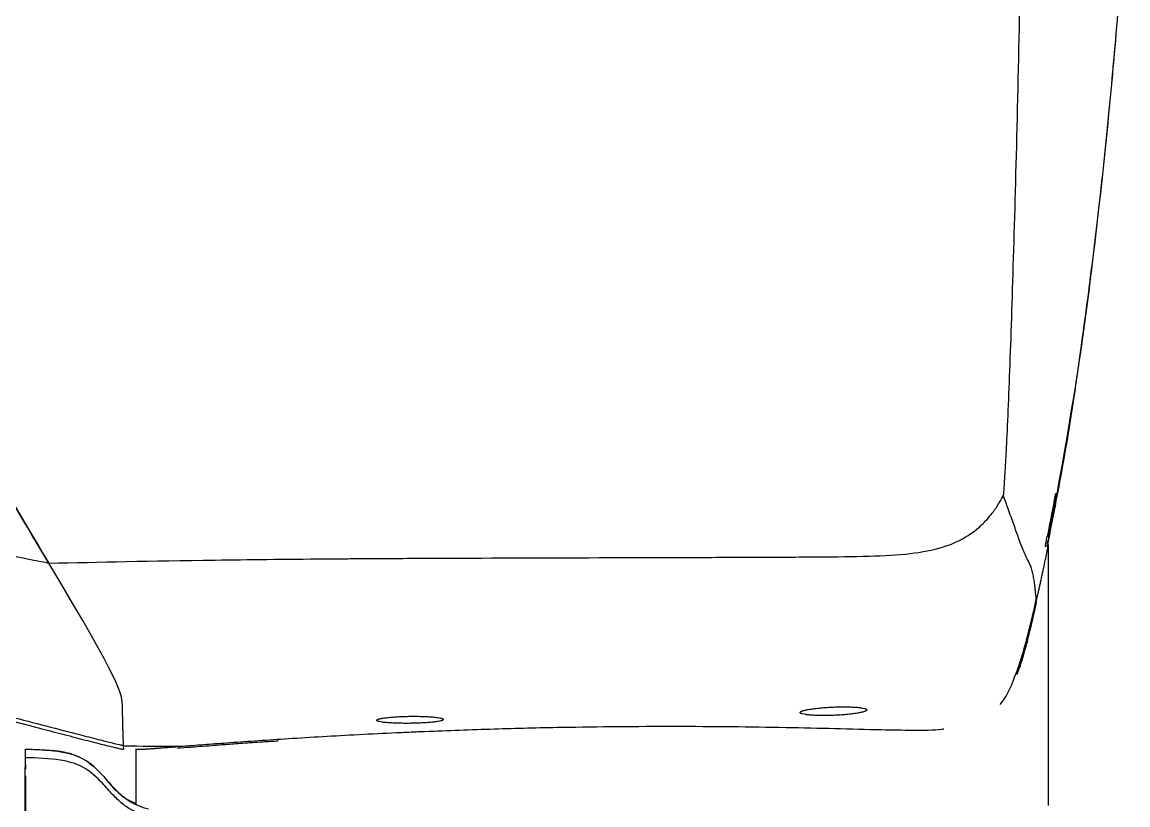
# Model space of a CAD drawing. Header units: millimetres. Extents: x 0 to 1189, y 0 to 841.
# Drawn here: x 796 to 848.2, y 245.6 to 282.6 of the extents above; entities that cross this region are included whole.
import ezdxf

# ---------------------------------------------------------------- set-up
doc = ezdxf.new("R2010")
doc.units = ezdxf.units.MM

msp = doc.modelspace()

# ---------------------------------------------------------------- linework, layer by layer
at = {"color": 8, "linetype": 'Continuous', "lineweight": 25}
for p, q in [((844.769, 259.837), (844.701, 259.837)), ((844.769, 259.837), (844.701, 259.837)), ((844.41, 258.337), (844.484, 258.337)), ((844.41, 258.337), (844.484, 258.337))]:
    msp.add_line(p, q, dxfattribs=at)
at = {"color": 7, "linetype": 'Continuous', "lineweight": 25}
for p, q in [((844.471, 245.612), (844.471, 257.935)), ((844.471, 245.612), (844.471, 257.935)), ((844.471, 245.612), (844.471, 257.935)), ((844.221, 256.687), (844.221, 256.687)), ((844.221, 256.687), (844.221, 256.687)), ((844.221, 256.687), (844.221, 256.687)), ((843.411, 253.157), (843.449, 253.307)), ((843.411, 253.157), (843.449, 253.307)), ((843.471, 253.385), (843.438, 253.26)), ((843.471, 253.385), (843.438, 253.26)), ((843.471, 253.385), (843.438, 253.26)), ((843.471, 253.385), (843.438, 253.26)), ((843.471, 253.563), (843.471, 253.591)), ((843.471, 253.563), (843.471, 253.591)), ((843.397, 253.239), (843.348, 253.062)), ((801.364, 248.274), (801.364, 245.653)), ((801.364, 248.274), (801.364, 245.653)), ((801.364, 248.274), (801.364, 245.653)), ((796.158, 247.487), (796.159, 247.323)), ((796.159, 246.905), (796.159, 246.867))]:
    msp.add_line(p, q, dxfattribs=at)
at = {"color": 7, "linetype": 'Continuous', "lineweight": 25, "flags": 128}
msp.add_lwpolyline([(796.159, 247.545), (796.16, 247.429), (796.16, 247.367)], dxfattribs=at)
at = {"color": 7, "linetype": 'Continuous', "lineweight": 25}
for points, knots in [([(797.257, 373.85), (794.671, 369.52), (789.018, 360.272), (784.881, 346.898), (783.798, 342.648), (783.464, 341.191), (782.859, 338.202), (781.496, 330.548), (780.406, 315.452), (781.496, 300.357), (782.859, 292.702), (783.464, 289.713), (783.798, 288.257), (784.881, 284.007), (789.018, 270.632), (794.671, 261.384), (797.257, 257.054)], [0, 0, 0, 0, 0.25, 0.3125, 0.3125, 0.34375, 0.34375, 0.375, 0.5, 0.625, 0.65625, 0.65625, 0.6875, 0.6875, 0.75, 1, 1, 1, 1]), ([(797.257, 373.85), (794.671, 369.52), (789.018, 360.272), (784.881, 346.898), (783.798, 342.648), (783.464, 341.191), (782.859, 338.202), (781.496, 330.548), (780.406, 315.452), (781.496, 300.357), (782.859, 292.702), (783.464, 289.713), (783.798, 288.257), (784.881, 284.007), (789.018, 270.632), (794.671, 261.384), (797.257, 257.054)], [0, 0, 0, 0, 0.25, 0.3125, 0.3125, 0.34375, 0.34375, 0.375, 0.5, 0.625, 0.65625, 0.65625, 0.6875, 0.6875, 0.75, 1, 1, 1, 1]), ([(842.334, 370.658), (842.349, 370.461), (842.372, 370.128), (842.411, 369.5), (842.425, 369.27), (842.452, 368.777), (842.466, 368.514), (842.508, 367.676), (842.536, 367.053), (842.593, 365.69), (842.621, 364.949), (842.707, 362.551), (842.765, 360.719), (842.886, 356.615), (843.008, 352.077), (843.118, 346.773), (843.19, 342.546), (843.213, 341.096), (843.253, 338.12), (843.345, 330.497), (843.418, 315.452), (843.345, 300.407), (843.253, 292.784), (843.213, 289.809), (843.19, 288.358), (843.118, 284.132), (843.008, 278.828), (842.886, 274.289), (842.765, 270.185), (842.707, 268.353), (842.621, 265.955), (842.593, 265.214), (842.536, 263.851), (842.508, 263.229), (842.466, 262.39), (842.452, 262.127), (842.425, 261.634), (842.411, 261.404), (842.372, 260.776), (842.349, 260.443), (842.334, 260.247)], [0, 0, 0, 0, 0.03125, 0.03125, 0.046875, 0.046875, 0.0625, 0.0625, 0.09375, 0.09375, 0.125, 0.125, 0.1875, 0.1875, 0.25, 0.3125, 0.3125, 0.34375, 0.34375, 0.375, 0.5, 0.625, 0.65625, 0.65625, 0.6875, 0.6875, 0.75, 0.8125, 0.8125, 0.875, 0.875, 0.90625, 0.90625, 0.9375, 0.9375, 0.953125, 0.953125, 0.96875, 0.96875, 1, 1, 1, 1]), ([(842.334, 370.658), (842.349, 370.461), (842.372, 370.128), (842.411, 369.5), (842.425, 369.27), (842.452, 368.777), (842.466, 368.514), (842.508, 367.676), (842.536, 367.053), (842.593, 365.69), (842.621, 364.949), (842.707, 362.551), (842.765, 360.719), (842.886, 356.615), (843.008, 352.077), (843.118, 346.773), (843.19, 342.546), (843.213, 341.096), (843.253, 338.12), (843.345, 330.497), (843.418, 315.452), (843.345, 300.407), (843.253, 292.784), (843.213, 289.809), (843.19, 288.358), (843.118, 284.132), (843.008, 278.828), (842.886, 274.289), (842.765, 270.185), (842.707, 268.353), (842.621, 265.955), (842.593, 265.214), (842.536, 263.851), (842.508, 263.229), (842.466, 262.39), (842.452, 262.127), (842.425, 261.634), (842.411, 261.404), (842.372, 260.776), (842.349, 260.443), (842.334, 260.247)], [0, 0, 0, 0, 0.03125, 0.03125, 0.046875, 0.046875, 0.0625, 0.0625, 0.09375, 0.09375, 0.125, 0.125, 0.1875, 0.1875, 0.25, 0.3125, 0.3125, 0.34375, 0.34375, 0.375, 0.5, 0.625, 0.65625, 0.65625, 0.6875, 0.6875, 0.75, 0.8125, 0.8125, 0.875, 0.875, 0.90625, 0.90625, 0.9375, 0.9375, 0.953125, 0.953125, 0.96875, 0.96875, 1, 1, 1, 1]), ([(797.257, 257.054), (795.293, 260.342), (790.673, 267.928), (785.692, 280.931), (784.003, 287.341), (783.016, 291.794), (782.592, 294.112), (782.237, 296.494)], [0, 0, 0, 0, 0.5, 0.75, 0.875, 0.875, 1, 1, 1, 1]), ([(844.433, 257.943), (844.675, 259.158), (845.341, 262.497), (846.141, 268.012), (846.893, 273.996), (847.456, 279.535), (847.89, 284.616), (848.109, 288.009), (848.218, 289.703)], [0, 0, 0, 0, 0.116114, 0.319105, 0.52206, 0.681376, 0.840866, 1, 1, 1, 1]), ([(844.433, 257.943), (844.675, 259.158), (845.341, 262.497), (846.141, 268.012), (846.893, 273.996), (847.456, 279.535), (847.89, 284.616), (848.109, 288.009), (848.218, 289.703)], [0, 0, 0, 0, 0.116114, 0.319105, 0.52206, 0.681376, 0.840866, 1, 1, 1, 1]), ([(844.439, 257.942), (844.922, 260.581), (845.966, 266.278), (846.858, 273.645), (847.497, 279.975), (847.905, 284.836), (848.114, 288.082), (848.218, 289.703)], [0, 0, 0, 0, 0.251431, 0.542751, 0.695145, 0.847759, 1, 1, 1, 1]), ([(797.257, 257.054), (797.179, 257.059), (797.061, 257.065), (789.298, 258.661), (784.715, 259.608), (783.915, 259.773), (783.604, 259.837), (783.554, 259.847), (783.534, 259.852), (783.529, 259.853), (783.525, 259.853), (783.519, 259.855), (783.48, 259.863), (783.376, 259.884), (782.745, 260.015), (781.011, 260.373), (769.416, 262.771), (749.863, 266.823), (734.277, 270.048), (730.572, 270.814), (728.247, 271.295), (727.16, 271.519), (722.082, 272.57), (719.157, 273.182), (715.98, 273.926), (715.122, 274.146), (713.727, 274.553), (713.189, 274.74), (712.56, 275.002), (712.379, 275.087), (712.067, 275.251), (711.935, 275.331), (711.712, 275.482), (711.619, 275.555), (711.471, 275.684), (711.415, 275.739), (711.38, 275.777)], [0, 0, 0, 0, 0.125, 0.1875, 0.195313, 0.199219, 0.199707, 0.199951, 0.199951, 0.200012, 0.200012, 0.200073, 0.200195, 0.201172, 0.203125, 0.21875, 0.25, 0.5, 0.5625, 0.59375, 0.59375, 0.625, 0.625, 0.75, 0.75, 0.8125, 0.8125, 0.875, 0.875, 0.90625, 0.90625, 0.9375, 0.9375, 0.96875, 0.96875, 1, 1, 1, 1]), ([(710.25, 274.645), (710.502, 274.246), (711.02, 273.424), (712.445, 272.449), (714.362, 271.605), (716.41, 270.908), (718.451, 270.28), (720.36, 269.725), (722.534, 269.115), (725.063, 268.422), (728.047, 267.617), (731.537, 266.683), (735.548, 265.613), (740.056, 264.414), (745.009, 263.1), (750.337, 261.689), (755.954, 260.203), (761.753, 258.671), (767.608, 257.125), (773.332, 255.616), (778.76, 254.185), (782.733, 253.138), (785.464, 252.419), (787.352, 251.922), (789.48, 251.364), (791.661, 250.792), (793.75, 250.245), (795.682, 249.74), (797.406, 249.291), (798.686, 248.959), (799.587, 248.728), (800.173, 248.58), (800.499, 248.501), (800.653, 248.466), (800.731, 248.45), (800.765, 248.446), (800.784, 248.444)], [0, 0, 0, 0, 0.016183, 0.03333, 0.055031, 0.082931, 0.101773, 0.122606, 0.145787, 0.173138, 0.205445, 0.243433, 0.287275, 0.33658, 0.390782, 0.449136, 0.5107, 0.574325, 0.638629, 0.701989, 0.761349, 0.815954, 0.831773, 0.850567, 0.877613, 0.901298, 0.921799, 0.945815, 0.964364, 0.978073, 0.987622, 0.993746, 0.997243, 0.998281, 0.999006, 1, 1, 1, 1]), ([(797.257, 257.054), (799.644, 257.107), (803.225, 257.186), (808.583, 257.246), (810.967, 257.264), (811.369, 257.267), (811.523, 257.268), (811.548, 257.268), (811.564, 257.268), (811.566, 257.268), (811.587, 257.268), (811.636, 257.268), (811.946, 257.27), (812.778, 257.276), (818.058, 257.304), (825.393, 257.318), (831.316, 257.34), (832.759, 257.347), (833.677, 257.353), (834.113, 257.355), (836.183, 257.375), (837.492, 257.417), (839.078, 257.69), (839.543, 257.817), (840.372, 258.165), (840.733, 258.383), (841.204, 258.76), (841.349, 258.894), (841.616, 259.175), (841.738, 259.322), (841.904, 259.543), (841.956, 259.617), (842.054, 259.763), (842.191, 259.98), (842.291, 260.162), (842.334, 260.247)], [0, 0, 0, 0, 0.125, 0.1875, 0.195312, 0.199219, 0.199707, 0.199951, 0.199951, 0.200195, 0.200195, 0.201172, 0.203125, 0.21875, 0.25, 0.5, 0.5625, 0.59375, 0.59375, 0.625, 0.625, 0.75, 0.75, 0.8125, 0.8125, 0.875, 0.875, 0.90625, 0.90625, 0.9375, 0.9375, 0.953125, 0.953125, 0.96875, 1, 1, 1, 1]), ([(797.257, 257.054), (799.644, 257.107), (803.225, 257.186), (808.583, 257.246), (810.967, 257.264), (811.369, 257.267), (811.523, 257.268), (811.548, 257.268), (811.564, 257.268), (811.566, 257.268), (811.587, 257.268), (811.636, 257.268), (811.946, 257.27), (812.778, 257.276), (818.058, 257.304), (825.393, 257.318), (831.316, 257.34), (832.759, 257.347), (833.677, 257.353), (834.113, 257.355), (836.183, 257.375), (837.492, 257.417), (839.078, 257.69), (839.543, 257.817), (840.372, 258.165), (840.733, 258.383), (841.204, 258.76), (841.349, 258.894), (841.616, 259.175), (841.738, 259.322), (841.904, 259.543), (841.956, 259.617), (842.054, 259.763), (842.191, 259.98), (842.291, 260.162), (842.334, 260.247)], [0, 0, 0, 0, 0.125, 0.1875, 0.195312, 0.199219, 0.199707, 0.199951, 0.199951, 0.200195, 0.200195, 0.201172, 0.203125, 0.21875, 0.25, 0.5, 0.5625, 0.59375, 0.59375, 0.625, 0.625, 0.75, 0.75, 0.8125, 0.8125, 0.875, 0.875, 0.90625, 0.90625, 0.9375, 0.9375, 0.953125, 0.953125, 0.96875, 1, 1, 1, 1]), ([(844.802, 260.337), (844.802, 260.337), (844.801, 260.336), (844.799, 260.329), (844.797, 260.318), (844.793, 260.302), (844.788, 260.281), (844.783, 260.255), (844.777, 260.225), (844.768, 260.181), (844.755, 260.117), (844.74, 260.037), (844.721, 259.943), (844.709, 259.878), (844.701, 259.837)], [0, 0, 0, 0, 0.058702, 0.118457, 0.179283, 0.241196, 0.304211, 0.368346, 0.433613, 0.500026, 0.617733, 0.750067, 0.843672, 1, 1, 1, 1]), ([(844.802, 260.337), (844.802, 260.337), (844.801, 260.336), (844.799, 260.329), (844.797, 260.318), (844.793, 260.302), (844.788, 260.281), (844.783, 260.255), (844.777, 260.225), (844.768, 260.181), (844.755, 260.117), (844.74, 260.037), (844.721, 259.943), (844.709, 259.878), (844.701, 259.837)], [0, 0, 0, 0, 0.058702, 0.118457, 0.179283, 0.241196, 0.304211, 0.368346, 0.433613, 0.500026, 0.617733, 0.750067, 0.843672, 1, 1, 1, 1]), ([(844.769, 259.837), (844.772, 259.852), (844.777, 259.882), (844.785, 259.924), (844.792, 259.962), (844.798, 259.995), (844.807, 260.048), (844.819, 260.115), (844.832, 260.192), (844.843, 260.255), (844.851, 260.302), (844.855, 260.332), (844.855, 260.335), (844.855, 260.337)], [0, 0, 0, 0, 0.0590432, 0.1134767, 0.1633003, 0.208514, 0.2491181, 0.3788629, 0.4979213, 0.6280693, 0.7550415, 0.8789707, 1, 1, 1, 1]), ([(844.769, 259.837), (844.772, 259.852), (844.777, 259.882), (844.785, 259.924), (844.792, 259.962), (844.798, 259.995), (844.807, 260.048), (844.819, 260.115), (844.832, 260.192), (844.843, 260.255), (844.851, 260.302), (844.855, 260.332), (844.855, 260.335), (844.855, 260.337)], [0, 0, 0, 0, 0.0590432, 0.1134767, 0.1633003, 0.208514, 0.2491181, 0.3788629, 0.4979213, 0.6280693, 0.7550415, 0.8789707, 1, 1, 1, 1]), ([(844.317, 257.837), (844.316, 257.837), (844.318, 257.85), (844.326, 257.902), (844.333, 257.939), (844.359, 258.079), (844.383, 258.206), (844.41, 258.337)], [0, 0, 0, 0, 0.25, 0.25, 0.5, 0.5, 1, 1, 1, 1]), ([(844.317, 257.837), (844.316, 257.837), (844.318, 257.85), (844.326, 257.902), (844.333, 257.939), (844.359, 258.079), (844.383, 258.206), (844.41, 258.337)], [0, 0, 0, 0, 0.25, 0.25, 0.5, 0.5, 1, 1, 1, 1]), ([(844.484, 258.337), (844.458, 258.207), (844.433, 258.08), (844.393, 257.893), (844.38, 257.837), (844.378, 257.837)], [0, 0, 0, 0, 0.5, 0.5, 1, 1, 1, 1]), ([(844.484, 258.337), (844.458, 258.207), (844.433, 258.08), (844.393, 257.893), (844.38, 257.837), (844.378, 257.837)], [0, 0, 0, 0, 0.5, 0.5, 1, 1, 1, 1]), ([(843.896, 255.272), (843.912, 255.341), (843.944, 255.479), (843.989, 255.681), (844.033, 255.878), (844.076, 256.069), (844.138, 256.352), (844.215, 256.708), (844.3, 257.114), (844.372, 257.457), (844.427, 257.726), (844.457, 257.87), (844.467, 257.92), (844.47, 257.932), (844.471, 257.936), (844.471, 257.936), (844.471, 257.936)], [0, 0, 0, 0, 0.050863, 0.101413, 0.151603, 0.20139, 0.250742, 0.378015, 0.500371, 0.627904, 0.74964, 0.874636, 0.93732, 0.968647, 0.985461, 1, 1, 1, 1]), ([(843.896, 255.272), (843.912, 255.341), (843.944, 255.479), (843.989, 255.681), (844.033, 255.878), (844.076, 256.069), (844.138, 256.352), (844.215, 256.708), (844.3, 257.114), (844.372, 257.457), (844.427, 257.726), (844.457, 257.87), (844.467, 257.92), (844.47, 257.932), (844.471, 257.936), (844.471, 257.936), (844.471, 257.936)], [0, 0, 0, 0, 0.050863, 0.101413, 0.151603, 0.20139, 0.250742, 0.378015, 0.500371, 0.627904, 0.74964, 0.874636, 0.93732, 0.968647, 0.985461, 1, 1, 1, 1]), ([(844.378, 257.837), (844.37, 257.837), (844.352, 257.837), (844.329, 257.837), (844.317, 257.837)], [0, 0, 0, 0, 0.494241, 1, 1, 1, 1]), ([(844.378, 257.837), (844.37, 257.837), (844.352, 257.837), (844.329, 257.837), (844.317, 257.837)], [0, 0, 0, 0, 0.494241, 1, 1, 1, 1]), ([(842.18, 250.369), (842.253, 250.465), (842.55, 250.855), (842.865, 251.62), (843.23, 252.669), (843.562, 253.896), (843.773, 254.815), (843.891, 255.329)], [0, 0, 0, 0, 0.068377, 0.278892, 0.464848, 0.700609, 1, 1, 1, 1]), ([(842.18, 250.369), (842.253, 250.465), (842.55, 250.855), (842.865, 251.62), (843.23, 252.669), (843.562, 253.896), (843.773, 254.815), (843.891, 255.329)], [0, 0, 0, 0, 0.068377, 0.278892, 0.464848, 0.700609, 1, 1, 1, 1]), ([(843.302, 252.967), (843.31, 252.99), (843.396, 253.259), (843.544, 253.827), (843.736, 254.578), (843.848, 255.064), (843.896, 255.272)], [0, 0, 0, 0, 0.030235, 0.35267, 0.723368, 1, 1, 1, 1]), ([(843.302, 252.967), (843.31, 252.99), (843.396, 253.259), (843.544, 253.827), (843.736, 254.578), (843.848, 255.064), (843.896, 255.272)], [0, 0, 0, 0, 0.030235, 0.35267, 0.723368, 1, 1, 1, 1]), ([(843.471, 253.385), (843.498, 253.49), (843.554, 253.708), (843.638, 254.049), (843.725, 254.415), (843.815, 254.806), (843.875, 255.075), (843.906, 255.214)], [0, 0, 0, 0, 0.1732002, 0.3597883, 0.5597774, 0.7731784, 1, 1, 1, 1]), ([(843.471, 253.385), (843.5, 253.496), (843.558, 253.724), (843.644, 254.074), (843.731, 254.439), (843.819, 254.821), (843.877, 255.081), (843.906, 255.214)], [0, 0, 0, 0, 0.183518, 0.37503, 0.574785, 0.783028, 1, 1, 1, 1]), ([(843.471, 253.385), (843.498, 253.49), (843.554, 253.708), (843.638, 254.049), (843.725, 254.415), (843.815, 254.806), (843.875, 255.075), (843.906, 255.214)], [0, 0, 0, 0, 0.1732002, 0.3597883, 0.5597774, 0.7731784, 1, 1, 1, 1]), ([(843.471, 253.385), (843.5, 253.496), (843.558, 253.724), (843.644, 254.074), (843.731, 254.439), (843.819, 254.821), (843.877, 255.081), (843.906, 255.214)], [0, 0, 0, 0, 0.183518, 0.37503, 0.574785, 0.783028, 1, 1, 1, 1]), ([(843.415, 253.173), (843.378, 253.04), (843.3, 252.763), (843.146, 252.247), (843.014, 251.91), (842.971, 251.801)], [0, 0, 0, 0, 0.3865698, 0.8014491, 1, 1, 1, 1]), ([(842.971, 251.793), (842.994, 251.849), (843.082, 252.07), (843.203, 252.451), (843.335, 252.88), (843.389, 253.08), (843.415, 253.173)], [0, 0, 0, 0, 0.10276, 0.398634, 0.718473, 1, 1, 1, 1]), ([(786.417, 252.008), (786.449, 252), (786.578, 251.965), (786.801, 251.906), (787.043, 251.842), (787.329, 251.766), (787.714, 251.664), (788.236, 251.526), (789.383, 251.222), (791.167, 250.749), (793.46, 250.143), (795.404, 249.631), (796.867, 249.247), (797.804, 249.002), (798.488, 248.825), (798.969, 248.701), (799.407, 248.588), (799.79, 248.491), (800.11, 248.411), (800.362, 248.349), (800.547, 248.306), (800.672, 248.28), (800.749, 248.266), (800.786, 248.264), (800.8, 248.263)], [0, 0, 0, 0, 0.0067208, 0.0268201, 0.0466245, 0.0572804, 0.0865279, 0.1269125, 0.1663347, 0.3259482, 0.4994, 0.6451751, 0.7315775, 0.8047886, 0.8405702, 0.8742876, 0.9049609, 0.9317614, 0.9540711, 0.9715478, 0.9841951, 0.9924372, 0.9972011, 1, 1, 1, 1]), ([(800.784, 248.477), (800.782, 248.513), (800.776, 248.631), (800.766, 248.944), (800.755, 249.306), (800.747, 249.611), (800.739, 249.908), (800.734, 250.112), (800.732, 250.206)], [0, 0, 0, 0, 0.1331341, 0.4292635, 0.592933, 0.744708, 0.8814467, 1, 1, 1, 1]), ([(800.784, 248.477), (800.782, 248.513), (800.776, 248.631), (800.766, 248.944), (800.755, 249.306), (800.747, 249.611), (800.739, 249.908), (800.734, 250.112), (800.732, 250.206)], [0, 0, 0, 0, 0.1331341, 0.4292635, 0.592933, 0.744708, 0.8814467, 1, 1, 1, 1]), ([(800.8, 248.263), (800.791, 248.239), (800.779, 248.532), (800.754, 249.324), (800.741, 249.822), (800.732, 250.206)], [0, 0, 0, 0, 0.5, 0.5, 1, 1, 1, 1]), ([(832.738, 249.998), (832.738, 250.001), (832.739, 250.008), (832.745, 250.018), (832.754, 250.027), (832.772, 250.041), (832.803, 250.057), (832.871, 250.084), (832.992, 250.117), (833.189, 250.154), (833.428, 250.188), (833.701, 250.218), (833.998, 250.241), (834.309, 250.257), (834.62, 250.266), (834.918, 250.267), (835.193, 250.259), (835.434, 250.244), (835.632, 250.222), (835.753, 250.198), (835.822, 250.177), (835.86, 250.159), (835.883, 250.141), (835.886, 250.128), (835.888, 250.122)], [0, 0, 0, 0, 0.015741, 0.031443, 0.047142, 0.062873, 0.094051, 0.125179, 0.187409, 0.250189, 0.312958, 0.375141, 0.437313, 0.500088, 0.562868, 0.625006, 0.68714, 0.749898, 0.81269, 0.874885, 0.906047, 0.937159, 0.968582, 1, 1, 1, 1]), ([(832.738, 249.998), (832.738, 250.001), (832.739, 250.008), (832.745, 250.018), (832.754, 250.027), (832.772, 250.041), (832.803, 250.057), (832.871, 250.084), (832.992, 250.117), (833.189, 250.154), (833.428, 250.188), (833.701, 250.218), (833.998, 250.241), (834.309, 250.257), (834.62, 250.266), (834.918, 250.267), (835.193, 250.259), (835.434, 250.244), (835.632, 250.222), (835.753, 250.198), (835.822, 250.177), (835.86, 250.159), (835.883, 250.141), (835.886, 250.128), (835.888, 250.122)], [0, 0, 0, 0, 0.015741, 0.031443, 0.047142, 0.062873, 0.094051, 0.125179, 0.187409, 0.250189, 0.312958, 0.375141, 0.437313, 0.500088, 0.562868, 0.625006, 0.68714, 0.749898, 0.81269, 0.874885, 0.906047, 0.937159, 0.968582, 1, 1, 1, 1]), ([(812.738, 249.629), (812.738, 249.632), (812.739, 249.637), (812.745, 249.646), (812.754, 249.654), (812.772, 249.665), (812.804, 249.678), (812.874, 249.7), (812.997, 249.726), (813.196, 249.754), (813.439, 249.779), (813.716, 249.799), (814.016, 249.813), (814.331, 249.82), (814.594, 249.821), (814.799, 249.817), (814.91, 249.814), (814.974, 249.812), (814.989, 249.811), (814.993, 249.811), (814.994, 249.811)], [0, 0, 0, 0, 0.024662, 0.049275, 0.073898, 0.098588, 0.147375, 0.196267, 0.293838, 0.392323, 0.490707, 0.588185, 0.685695, 0.78426, 0.883916, 0.933739, 0.983643, 0.996163, 0.999296, 1, 1, 1, 1]), ([(812.738, 249.629), (812.738, 249.632), (812.739, 249.637), (812.745, 249.646), (812.754, 249.654), (812.772, 249.665), (812.804, 249.678), (812.874, 249.7), (812.997, 249.726), (813.196, 249.754), (813.439, 249.779), (813.716, 249.799), (814.016, 249.813), (814.331, 249.82), (814.594, 249.821), (814.799, 249.817), (814.91, 249.814), (814.974, 249.812), (814.989, 249.811), (814.993, 249.811), (814.994, 249.811)], [0, 0, 0, 0, 0.024662, 0.049275, 0.073898, 0.098588, 0.147375, 0.196267, 0.293838, 0.392323, 0.490707, 0.588185, 0.685695, 0.78426, 0.883916, 0.933739, 0.983643, 0.996163, 0.999296, 1, 1, 1, 1]), ([(814.994, 249.811), (814.996, 249.811), (815.004, 249.811), (815.036, 249.809), (815.109, 249.806), (815.26, 249.798), (815.453, 249.782), (815.641, 249.758), (815.757, 249.736), (815.824, 249.716), (815.86, 249.7), (815.883, 249.684), (815.886, 249.673), (815.888, 249.668)], [0, 0, 0, 0, 0.004276, 0.015274, 0.059061, 0.145785, 0.316736, 0.486153, 0.655489, 0.740799, 0.826294, 0.913065, 1, 1, 1, 1]), ([(814.994, 249.811), (814.996, 249.811), (815.004, 249.811), (815.036, 249.809), (815.109, 249.806), (815.26, 249.798), (815.453, 249.782), (815.641, 249.758), (815.757, 249.736), (815.824, 249.716), (815.86, 249.7), (815.883, 249.684), (815.886, 249.673), (815.888, 249.668)], [0, 0, 0, 0, 0.004276, 0.015274, 0.059061, 0.145785, 0.316736, 0.486153, 0.655489, 0.740799, 0.826294, 0.913065, 1, 1, 1, 1]), ([(815.888, 249.668), (815.887, 249.665), (815.886, 249.66), (815.881, 249.652), (815.871, 249.643), (815.854, 249.633), (815.824, 249.619), (815.757, 249.599), (815.641, 249.574), (815.453, 249.548), (815.26, 249.529), (815.11, 249.517), (815.036, 249.512), (815.008, 249.511), (815.002, 249.51)], [0, 0, 0, 0, 0.043738, 0.087339, 0.130908, 0.174546, 0.260388, 0.346153, 0.516316, 0.686583, 0.8584, 0.945557, 0.989559, 1, 1, 1, 1]), ([(815.888, 249.668), (815.887, 249.665), (815.886, 249.66), (815.881, 249.652), (815.871, 249.643), (815.854, 249.633), (815.824, 249.619), (815.757, 249.599), (815.641, 249.574), (815.453, 249.548), (815.26, 249.529), (815.11, 249.517), (815.036, 249.512), (815.008, 249.511), (815.002, 249.51)], [0, 0, 0, 0, 0.043738, 0.087339, 0.130908, 0.174546, 0.260388, 0.346153, 0.516316, 0.686583, 0.8584, 0.945557, 0.989559, 1, 1, 1, 1]), ([(835.888, 250.122), (835.887, 250.118), (835.886, 250.112), (835.881, 250.102), (835.871, 250.092), (835.854, 250.079), (835.822, 250.062), (835.754, 250.035), (835.633, 250.001), (835.437, 249.964), (835.197, 249.93), (834.924, 249.901), (834.627, 249.878), (834.316, 249.863), (834.005, 249.855), (833.707, 249.855), (833.432, 249.863), (833.191, 249.878), (832.993, 249.9), (832.872, 249.923), (832.803, 249.944), (832.766, 249.961), (832.742, 249.979), (832.739, 249.992), (832.738, 249.998)], [0, 0, 0, 0, 0.015716, 0.031409, 0.047116, 0.062874, 0.093957, 0.125185, 0.18742, 0.250201, 0.312968, 0.375145, 0.437311, 0.500082, 0.562863, 0.625006, 0.687145, 0.749904, 0.812693, 0.874888, 0.906003, 0.937159, 0.968564, 1, 1, 1, 1]), ([(835.888, 250.122), (835.887, 250.118), (835.886, 250.112), (835.881, 250.102), (835.871, 250.092), (835.854, 250.079), (835.822, 250.062), (835.754, 250.035), (835.633, 250.001), (835.437, 249.964), (835.197, 249.93), (834.924, 249.901), (834.627, 249.878), (834.316, 249.863), (834.005, 249.855), (833.707, 249.855), (833.432, 249.863), (833.191, 249.878), (832.993, 249.9), (832.872, 249.923), (832.803, 249.944), (832.766, 249.961), (832.742, 249.979), (832.739, 249.992), (832.738, 249.998)], [0, 0, 0, 0, 0.015716, 0.031409, 0.047116, 0.062874, 0.093957, 0.125185, 0.18742, 0.250201, 0.312968, 0.375145, 0.437311, 0.500082, 0.562863, 0.625006, 0.687145, 0.749904, 0.812693, 0.874888, 0.906003, 0.937159, 0.968564, 1, 1, 1, 1]), ([(815.002, 249.51), (815.002, 249.51), (814.999, 249.51), (814.995, 249.51), (814.989, 249.51), (814.979, 249.509), (814.965, 249.508), (814.905, 249.505), (814.8, 249.5), (814.646, 249.494), (814.49, 249.489), (814.279, 249.486), (814.018, 249.485), (813.717, 249.491), (813.44, 249.502), (813.197, 249.52), (812.997, 249.542), (812.874, 249.564), (812.804, 249.583), (812.766, 249.598), (812.742, 249.613), (812.739, 249.624), (812.738, 249.629)], [0, 0, 0, 0, 0.000354, 0.002433, 0.004515, 0.0066, 0.012836, 0.01908, 0.068767, 0.118504, 0.168219, 0.217997, 0.316294, 0.41353, 0.510727, 0.608842, 0.707059, 0.804335, 0.85308, 0.901721, 0.95087, 1, 1, 1, 1]), ([(815.002, 249.51), (815.002, 249.51), (814.999, 249.51), (814.995, 249.51), (814.989, 249.51), (814.979, 249.509), (814.965, 249.508), (814.905, 249.505), (814.8, 249.5), (814.646, 249.494), (814.49, 249.489), (814.279, 249.486), (814.018, 249.485), (813.717, 249.491), (813.44, 249.502), (813.197, 249.52), (812.997, 249.542), (812.874, 249.564), (812.804, 249.583), (812.766, 249.598), (812.742, 249.613), (812.739, 249.624), (812.738, 249.629)], [0, 0, 0, 0, 0.000354, 0.002433, 0.004515, 0.0066, 0.012836, 0.01908, 0.068767, 0.118504, 0.168219, 0.217997, 0.316294, 0.41353, 0.510727, 0.608842, 0.707059, 0.804335, 0.85308, 0.901721, 0.95087, 1, 1, 1, 1]), ([(815.015, 249.108), (816.1, 249.15), (818.194, 249.229), (821.278, 249.304), (824.135, 249.342), (826.829, 249.353), (829.503, 249.337), (832.043, 249.301), (834.42, 249.243), (836.42, 249.19), (838.089, 249.164), (839.062, 249.156), (839.504, 249.221), (839.531, 249.225)], [0, 0, 0, 0, 0.1268751, 0.2450903, 0.3432502, 0.4432194, 0.5450067, 0.6481892, 0.7448977, 0.8448203, 0.9199897, 0.9951335, 1, 1, 1, 1]), ([(815.015, 249.108), (816.1, 249.15), (818.194, 249.229), (821.278, 249.304), (824.135, 249.342), (826.829, 249.353), (829.503, 249.337), (832.043, 249.301), (834.42, 249.243), (836.42, 249.19), (838.089, 249.164), (839.062, 249.156), (839.504, 249.221), (839.531, 249.225)], [0, 0, 0, 0, 0.1268751, 0.2450903, 0.3432502, 0.4432194, 0.5450067, 0.6481892, 0.7448977, 0.8448203, 0.9199897, 0.9951335, 1, 1, 1, 1]), ([(801.364, 248.274), (801.365, 248.273), (801.366, 248.27), (801.374, 248.266), (801.387, 248.263), (801.405, 248.261), (801.428, 248.26), (801.457, 248.259), (801.49, 248.259), (801.529, 248.26), (801.573, 248.261), (801.623, 248.263), (801.677, 248.265), (801.737, 248.269), (801.802, 248.273), (801.872, 248.277), (801.948, 248.282), (802.028, 248.288), (802.115, 248.294), (802.206, 248.301), (802.303, 248.308), (802.405, 248.316), (802.513, 248.324), (802.626, 248.333), (802.745, 248.342), (802.945, 248.358), (803.246, 248.382), (803.676, 248.416), (804.159, 248.454), (804.847, 248.507), (805.819, 248.58), (807.115, 248.672), (808.582, 248.77), (810.163, 248.867), (811.874, 248.962), (813.368, 249.036), (814.371, 249.081), (814.802, 249.1), (814.938, 249.105), (814.997, 249.108), (815.016, 249.109)], [0, 0, 0, 0, 0.012902, 0.025808, 0.038721, 0.051643, 0.064576, 0.077522, 0.090484, 0.103462, 0.116459, 0.129474, 0.14251, 0.155567, 0.168646, 0.181749, 0.194878, 0.208032, 0.221214, 0.234425, 0.247667, 0.260941, 0.27425, 0.287594, 0.300977, 0.314399, 0.35235, 0.391139, 0.430843, 0.47156, 0.54708, 0.628471, 0.704822, 0.785902, 0.864824, 0.943442, 0.982841, 0.992696, 0.997625, 1, 1, 1, 1]), ([(801.364, 248.274), (801.365, 248.273), (801.366, 248.27), (801.374, 248.266), (801.387, 248.263), (801.405, 248.261), (801.428, 248.26), (801.457, 248.259), (801.49, 248.259), (801.529, 248.26), (801.573, 248.261), (801.623, 248.263), (801.677, 248.265), (801.737, 248.269), (801.802, 248.273), (801.872, 248.277), (801.948, 248.282), (802.028, 248.288), (802.115, 248.294), (802.206, 248.301), (802.303, 248.308), (802.405, 248.316), (802.513, 248.324), (802.626, 248.333), (802.745, 248.342), (802.945, 248.358), (803.246, 248.382), (803.676, 248.416), (804.159, 248.454), (804.847, 248.507), (805.819, 248.58), (807.115, 248.672), (808.582, 248.77), (810.163, 248.867), (811.874, 248.962), (813.368, 249.036), (814.371, 249.081), (814.802, 249.1), (814.938, 249.105), (814.997, 249.108), (815.016, 249.109)], [0, 0, 0, 0, 0.012902, 0.025808, 0.038721, 0.051643, 0.064576, 0.077522, 0.090484, 0.103462, 0.116459, 0.129474, 0.14251, 0.155567, 0.168646, 0.181749, 0.194878, 0.208032, 0.221214, 0.234425, 0.247667, 0.260941, 0.27425, 0.287594, 0.300977, 0.314399, 0.35235, 0.391139, 0.430843, 0.47156, 0.54708, 0.628471, 0.704822, 0.785902, 0.864824, 0.943442, 0.982841, 0.992696, 0.997625, 1, 1, 1, 1]), ([(808.092, 248.648), (807.846, 248.632), (807.244, 248.592), (806.416, 248.535), (805.61, 248.477), (804.945, 248.427), (804.406, 248.385), (803.82, 248.34), (803.525, 248.319), (803.333, 248.305)], [0, 0, 0, 0, 0.112217, 0.273466, 0.422286, 0.558677, 0.68264, 0.794174, 1, 1, 1, 1]), ([(808.092, 248.648), (807.846, 248.632), (807.244, 248.592), (806.416, 248.535), (805.61, 248.477), (804.945, 248.427), (804.406, 248.385), (803.82, 248.34), (803.525, 248.319), (803.333, 248.305)], [0, 0, 0, 0, 0.112217, 0.273466, 0.422286, 0.558677, 0.68264, 0.794174, 1, 1, 1, 1]), ([(796.154, 248.27), (796.287, 248.265), (796.534, 248.257), (796.876, 248.241), (797.162, 248.224), (797.333, 248.209), (797.41, 248.202)], [0, 0, 0, 0, 0.316827, 0.589066, 0.816763, 1, 1, 1, 1]), ([(797.41, 248.202), (797.633, 248.179), (797.855, 248.147), (798.29, 248.051), (798.503, 247.986), (798.709, 247.89)], [0, 0, 0, 0, 0.5, 0.5, 1, 1, 1, 1]), ([(801.364, 245.71), (801.22, 245.764), (800.724, 245.953), (800.061, 246.735), (799.282, 247.643), (798.27, 248.097), (797.667, 248.171), (797.41, 248.202)], [0, 0, 0, 0, 0.095345, 0.328497, 0.620642, 0.838548, 1, 1, 1, 1]), ([(800.786, 248.419), (801.607, 248.416), (802.542, 248.412), (803.478, 248.41), (803.592, 248.409)], [0, 0, 0, 0, 0.878084, 1, 1, 1, 1]), ([(800.786, 248.419), (801.607, 248.416), (802.542, 248.412), (803.478, 248.41), (803.592, 248.409)], [0, 0, 0, 0, 0.878084, 1, 1, 1, 1]), ([(801.985, 245.085), (801.724, 245.162), (801.274, 245.295), (800.715, 245.681), (800.34, 246.043), (800.036, 246.378), (799.617, 246.844), (799.128, 247.301), (798.425, 247.621), (797.502, 247.826), (796.705, 247.846), (796.148, 247.861)], [0, 0, 0, 0, 0.1198947, 0.2077864, 0.30022, 0.3530909, 0.4104928, 0.5821303, 0.6461782, 0.7530872, 1, 1, 1, 1]), ([(798.709, 247.89), (799.038, 247.737), (799.315, 247.516), (799.696, 247.139), (799.817, 247.006), (800.055, 246.738), (800.173, 246.602), (800.295, 246.471)], [0, 0, 0, 0, 0.5, 0.5, 0.75, 0.75, 1, 1, 1, 1]), ([(796.159, 247.012), (796.159, 246.634), (796.16, 245.835), (796.16, 244.11), (796.16, 242.63), (796.16, 241.911)], [0, 0, 0, 0, 0.316572, 0.668536, 1, 1, 1, 1]), ([(800.295, 246.471), (800.521, 246.229), (800.762, 246.005), (801.182, 245.74), (801.331, 245.663), (801.637, 245.539), (801.795, 245.489), (801.958, 245.451)], [0, 0, 0, 0, 0.5, 0.5, 0.75, 0.75, 1, 1, 1, 1])]:
    msp.add_open_spline(points, degree=3, knots=knots, dxfattribs=at)
at = {"color": 8, "linetype": 'Continuous', "lineweight": 25}
msp.add_open_spline([(843.896, 255.273), (843.896, 255.275), (843.892, 255.296), (843.881, 255.451), (843.857, 255.71), (843.824, 256.011), (843.783, 256.3), (843.735, 256.552), (843.677, 256.782), (843.607, 256.969), (843.518, 257.152), (843.404, 257.38), (843.255, 257.714), (843.062, 258.226), (842.83, 258.879), (842.582, 259.57), (842.412, 260.035), (842.334, 260.247)], degree=3, knots=[0, 0, 0, 0, 0.01232, 0.171007, 0.322067, 0.461742, 0.56103, 0.649101, 0.724101, 0.78471, 0.832326, 0.869384, 0.89887, 0.924598, 0.950837, 0.977651, 1, 1, 1, 1], dxfattribs=at)
msp.add_open_spline([(843.896, 255.273), (843.896, 255.275), (843.892, 255.296), (843.881, 255.451), (843.857, 255.71), (843.824, 256.011), (843.783, 256.3), (843.735, 256.552), (843.677, 256.782), (843.607, 256.969), (843.518, 257.152), (843.404, 257.38), (843.255, 257.714), (843.062, 258.226), (842.83, 258.879), (842.582, 259.57), (842.412, 260.035), (842.334, 260.247)], degree=3, knots=[0, 0, 0, 0, 0.01232, 0.171007, 0.322067, 0.461742, 0.56103, 0.649101, 0.724101, 0.78471, 0.832326, 0.869384, 0.89887, 0.924598, 0.950837, 0.977651, 1, 1, 1, 1], dxfattribs=at)
at = {"color": 7, "linetype": 'Continuous', "lineweight": 25}
for points in [[(844.855, 260.337), (844.84, 260.337), (844.823, 260.337), (844.802, 260.337)], [(844.855, 260.337), (844.84, 260.337), (844.823, 260.337), (844.802, 260.337)], [(844.701, 259.837), (844.607, 259.336), (844.51, 258.836), (844.41, 258.337)], [(844.701, 259.837), (844.607, 259.336), (844.51, 258.836), (844.41, 258.337)], [(844.484, 258.337), (844.582, 258.836), (844.676, 259.337), (844.769, 259.837)], [(844.484, 258.337), (844.582, 258.836), (844.676, 259.337), (844.769, 259.837)], [(800.732, 250.206), (800.713, 250.964), (800.705, 251.281), (797.257, 257.054)], [(800.732, 250.206), (800.713, 250.964), (800.705, 251.281), (797.257, 257.054)], [(800.732, 250.206), (800.713, 250.964), (800.705, 251.281), (797.257, 257.054)], [(843.471, 253.385), (843.471, 253.385), (843.471, 253.385), (843.471, 253.385)], [(843.471, 253.385), (843.471, 253.385), (843.471, 253.385), (843.471, 253.385)], [(796.154, 205.034), (796.148, 205.034), (796.123, 209.988), (795.954, 226.652), (796.123, 243.316), (796.148, 248.27), (796.154, 248.27)], [(796.154, 248.27), (796.573, 248.257), (796.992, 248.245), (797.41, 248.202)]]:
    msp.add_open_spline(points, degree=3, dxfattribs=at)

doc.saveas('drawing.dxf')
